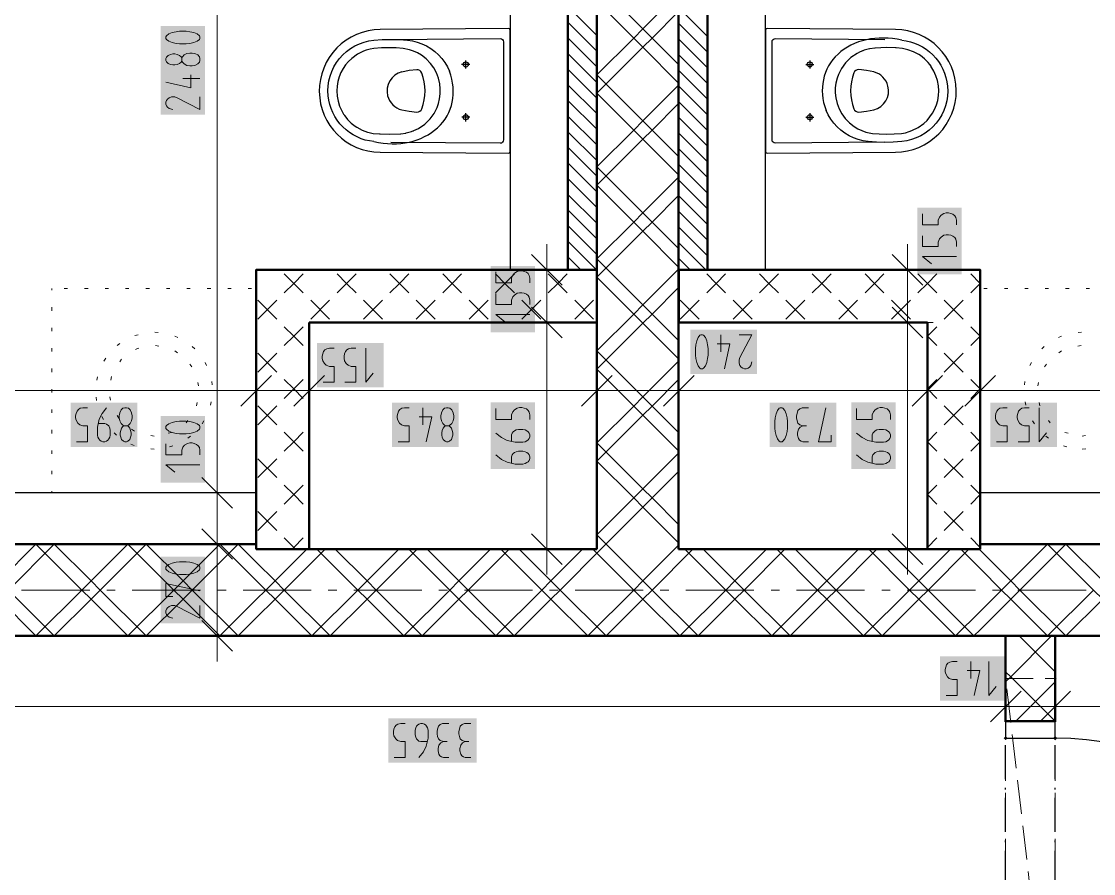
# Model space of a CAD drawing. Header units: millimetres. Extents: x 0 to 594, y 0 to 420.
# Drawn here: x 439.73 to 472, y 226.55 to 252.19 of the extents above; entities that cross this region are included whole.
import ezdxf

# ---------------------------------------------------------------- set-up
doc = ezdxf.new("R2010")
doc.units = ezdxf.units.MM
doc.header["$LTSCALE"] = 8
for name, color, linetype in [('PDF_Dvere', 7, 'Continuous'), ('PDF_Instalacni prizdivka do 1m', 7, 'Continuous'), ('PDF_Koty delkove', 7, 'Continuous'), ('PDF_Osy hlavni', 7, 'Continuous'), ('PDF_Preklady', 7, 'Continuous'), ('PDF_Pricky CP', 7, 'Continuous'), ('PDF_Pricky sadrokarton', 7, 'Continuous'), ('PDF_Pricky zdene', 7, 'Continuous'), ('PDF_Sanita', 7, 'Continuous'), ('PDF_Steny akusticke', 7, 'Continuous')]:
    doc.layers.add(name, color=color, linetype=linetype)

msp = doc.modelspace()

# ---------------------------------------------------------------- linework, layer by layer
at = {"layer": 'PDF_Dvere', "lineweight": 25}
msp.add_lwpolyline([(469.351, 231.137), (469.351, 230.625), (470.838, 230.625), (470.838, 231.137)], close=True, dxfattribs=at)
for points in [[(469.351, 229.392), (469.351, 230.417)], [(470.838, 229.392), (470.838, 230.417)], [(469.351, 229.085), (469.351, 229.136)], [(470.838, 229.085), (470.838, 229.136)], [(469.351, 227.804), (469.351, 228.829)], [(470.838, 227.804), (470.838, 228.829)], [(469.351, 227.496), (469.351, 227.547)], [(470.838, 227.496), (470.838, 227.547)], [(469.351, 226.215), (469.351, 227.24)], [(470.838, 226.215), (470.838, 227.24)]]:
    msp.add_lwpolyline(points, dxfattribs=at)
msp.add_lwpolyline([(470.838, 221.4), (480.062, 221.4, 0.414213), (470.838, 230.625)], format="xyb", dxfattribs=at)
at = {"layer": 'PDF_Dvere', "lineweight": 25, "transparency": 33554559}
for points in [[(469.351, 230.561), (469.287, 230.625), (469.415, 230.625), (469.351, 230.689)], [(470.838, 230.561), (470.773, 230.625), (470.902, 230.625), (470.838, 230.689)]]:
    msp.add_solid(points, dxfattribs=at)
at = {"layer": 'PDF_Instalacni prizdivka do 1m', "lineweight": 25}
for points in [[(456.179, 244.719), (456.179, 263.424), (454.437, 263.424), (454.437, 244.719)], [(460.383, 263.424), (460.383, 244.719), (462.125, 244.719), (462.125, 263.424)], [(437.628, 236.467), (446.801, 236.467), (446.801, 238.005), (437.628, 238.005)], [(468.583, 236.467), (477.807, 236.467), (477.807, 238.005), (468.583, 238.005)]]:
    msp.add_lwpolyline(points, close=True, dxfattribs=at)
at = {"layer": 'PDF_Koty delkove', "lineweight": 18}
for points in [[(445.619, 233.7), (445.619, 236.467), (445.619, 238.005), (445.619, 241.982), (445.619, 263.425), (445.619, 270.599), (445.619, 272.086), (445.619, 320.055)], [(444.56, 250.989), (444.542, 250.962), (444.491, 250.921), (444.423, 250.893), (444.355, 250.879), (444.286, 250.879), (444.218, 250.893), (444.15, 250.921), (444.098, 250.976), (444.082, 251.017), (444.082, 251.071), (444.098, 251.112)], [(444.098, 251.112), (444.15, 251.167), (444.218, 251.194), (444.286, 251.208), (444.355, 251.208), (444.423, 251.194), (444.491, 251.167), (444.542, 251.126), (444.56, 251.099)], [(444.833, 250.578), (444.833, 250.194), (444.082, 250.36)], [(445.107, 250.469), (444.594, 250.469)], [(445.107, 249.921), (445.107, 249.537), (444.423, 249.894), (444.355, 249.921), (444.252, 249.921), (444.184, 249.894), (444.133, 249.853), (444.098, 249.812), (444.082, 249.757), (444.082, 249.703), (444.098, 249.648), (444.133, 249.606), (444.184, 249.565), (444.286, 249.537)], [(466.844, 246.399), (466.844, 246.07), (467.322, 246.07), (467.322, 246.208), (467.357, 246.303), (467.408, 246.358), (467.493, 246.412), (467.561, 246.426), (467.63, 246.426), (467.698, 246.412), (467.766, 246.385), (467.817, 246.344), (467.852, 246.29), (467.869, 246.208), (467.869, 246.07)], [(466.844, 245.742), (466.844, 245.413), (467.322, 245.413), (467.322, 245.551), (467.357, 245.646), (467.408, 245.701), (467.493, 245.755), (467.561, 245.769), (467.63, 245.769), (467.698, 245.755), (467.766, 245.728), (467.817, 245.687), (467.852, 245.633), (467.869, 245.551), (467.869, 245.413)], [(455.544, 244.719), (455.544, 245.487)], [(466.398, 244.719), (466.398, 245.487)], [(456.006, 244.257), (455.083, 245.18)], [(466.859, 244.257), (465.936, 245.18)], [(467.869, 245.112), (466.844, 245.112), (467.117, 244.893)], [(454.007, 244.655), (454.007, 244.326), (454.484, 244.326), (454.484, 244.463), (454.519, 244.559), (454.571, 244.614), (454.656, 244.668), (454.723, 244.682), (454.792, 244.682), (454.861, 244.668), (454.928, 244.641), (454.98, 244.6), (455.014, 244.545), (455.032, 244.463), (455.032, 244.326)], [(456.313, 244.719), (455.544, 244.719), (454.776, 244.719)], [(455.544, 243.13), (455.544, 244.719)], [(467.166, 244.719), (466.398, 244.719), (465.629, 244.719)], [(466.398, 239.722), (466.398, 243.13), (466.398, 244.719)], [(454.007, 243.998), (454.007, 243.669), (454.484, 243.669), (454.484, 243.806), (454.519, 243.901), (454.571, 243.957), (454.656, 244.011), (454.723, 244.025), (454.792, 244.025), (454.861, 244.011), (454.928, 243.984), (454.98, 243.943), (455.014, 243.888), (455.032, 243.806), (455.032, 243.669)], [(456.006, 242.669), (455.083, 243.591)], [(466.859, 242.669), (465.936, 243.591)], [(455.032, 243.368), (454.007, 243.368), (454.279, 243.149)], [(456.313, 243.13), (455.544, 243.13), (454.776, 243.13)], [(455.544, 236.313), (455.544, 243.13)], [(467.166, 243.13), (466.398, 243.13), (465.629, 243.13)], [(460.78, 242.764), (460.78, 242.251)], [(461.328, 242.764), (461.711, 242.764), (461.355, 242.08), (461.328, 242.012), (461.328, 241.909), (461.355, 241.841), (461.396, 241.79), (461.437, 241.755)], [(448.812, 241.333), (449.141, 241.333), (449.141, 241.81), (449.003, 241.81), (448.908, 241.845), (448.853, 241.896), (448.799, 241.982), (448.785, 242.049), (448.785, 242.118), (448.799, 242.187), (448.826, 242.254), (448.867, 242.305), (448.921, 242.34), (449.003, 242.358), (449.141, 242.358)], [(449.456, 242.187), (449.483, 242.254), (449.524, 242.305), (449.578, 242.34), (449.66, 242.358), (449.798, 242.358)], [(450.099, 242.358), (450.099, 241.333), (450.317, 241.605)], [(460.671, 242.49), (461.054, 242.49), (460.889, 241.739)], [(449.469, 241.333), (449.798, 241.333), (449.798, 241.81), (449.66, 241.81), (449.565, 241.845), (449.51, 241.896), (449.456, 241.982), (449.442, 242.049), (449.442, 242.118), (449.456, 242.187)], [(446.801, 241.848), (446.801, 241.08), (446.801, 240.311)], [(448.39, 241.848), (448.39, 241.08), (448.39, 240.311)], [(457.051, 241.848), (457.051, 241.08), (457.051, 240.311)], [(459.511, 241.848), (459.511, 241.08), (459.511, 240.311)], [(461.437, 241.755), (461.492, 241.739), (461.546, 241.739), (461.601, 241.755), (461.642, 241.79), (461.684, 241.841), (461.711, 241.943)], [(466.994, 241.848), (466.994, 241.08), (466.994, 240.311)], [(468.583, 241.848), (468.583, 241.08), (468.583, 240.311)], [(447.263, 241.541), (446.34, 240.618)], [(448.851, 241.541), (447.929, 240.618)], [(457.513, 241.541), (456.59, 240.618)], [(459.973, 241.541), (459.05, 240.618)], [(467.455, 241.541), (466.533, 240.618)], [(469.044, 241.541), (468.121, 240.618)], [(459.511, 241.08), (458.355, 241.08), (457.051, 241.08), (450.555, 241.08), (448.39, 241.08), (446.801, 241.08), (437.628, 241.08)], [(478.986, 241.08), (477.807, 241.08), (475.526, 241.08), (472.864, 241.08), (468.583, 241.08), (467.512, 241.08), (466.994, 241.08), (459.511, 241.08)], [(441.393, 239.542), (441.721, 239.542), (441.721, 240.02), (441.584, 240.02), (441.489, 240.055), (441.434, 240.106), (441.38, 240.191), (441.366, 240.259), (441.366, 240.327), (441.38, 240.396), (441.407, 240.464), (441.448, 240.515), (441.502, 240.55), (441.584, 240.567), (441.721, 240.567)], [(442.296, 240.567), (442.159, 240.396), (442.077, 240.225), (442.023, 239.986), (442.023, 239.746), (442.037, 239.679), (442.064, 239.627), (442.091, 239.593), (442.132, 239.559), (442.187, 239.542), (442.241, 239.542), (442.296, 239.559), (442.337, 239.593), (442.364, 239.627), (442.392, 239.679), (442.406, 239.746), (442.406, 239.884), (442.392, 239.951), (442.364, 240.02), (442.296, 240.071), (442.241, 240.089), (442.05, 240.089)], [(451.07, 239.542), (451.399, 239.542), (451.399, 240.02), (451.261, 240.02), (451.166, 240.055), (451.111, 240.106), (451.057, 240.191), (451.043, 240.259), (451.043, 240.327), (451.057, 240.396), (451.084, 240.464), (451.125, 240.515), (451.179, 240.55), (451.261, 240.567), (451.399, 240.567)], [(451.809, 240.567), (451.809, 240.055)], [(452.357, 240.327), (452.357, 240.259), (452.371, 240.174), (452.411, 240.089), (452.466, 240.037), (452.493, 240.02), (452.603, 240.02), (452.63, 240.037), (452.686, 240.089), (452.727, 240.174), (452.741, 240.259), (452.741, 240.327), (452.727, 240.412), (452.686, 240.499), (452.63, 240.55), (452.575, 240.567), (452.521, 240.567), (452.466, 240.55)], [(452.466, 240.55), (452.411, 240.499), (452.371, 240.412), (452.357, 240.327)], [(454.007, 240.543), (454.007, 240.215), (454.484, 240.215), (454.484, 240.352), (454.519, 240.447), (454.571, 240.502), (454.656, 240.557), (454.723, 240.571), (454.792, 240.571), (454.861, 240.557), (454.928, 240.53), (454.98, 240.488), (455.014, 240.434), (455.032, 240.352), (455.032, 240.215)], [(463.416, 240.567), (463.225, 240.567), (463.157, 240.532), (463.102, 240.481), (463.075, 240.396), (463.061, 240.327), (463.061, 240.259), (463.075, 240.174), (463.102, 240.106), (463.157, 240.055), (463.252, 240.02)], [(464.101, 239.746), (464.101, 239.542), (463.718, 239.542), (463.936, 240.567)], [(464.86, 240.543), (464.86, 240.215), (465.338, 240.215), (465.338, 240.352), (465.373, 240.447), (465.424, 240.502), (465.509, 240.557), (465.577, 240.571), (465.645, 240.571), (465.714, 240.557), (465.782, 240.53), (465.833, 240.488), (465.868, 240.434), (465.885, 240.352), (465.885, 240.215)], [(469.071, 239.542), (469.399, 239.542), (469.399, 240.02), (469.262, 240.02), (469.167, 240.055), (469.112, 240.106), (469.057, 240.191), (469.044, 240.259), (469.044, 240.327), (469.057, 240.396), (469.085, 240.464), (469.126, 240.515), (469.18, 240.55), (469.262, 240.567), (469.399, 240.567)], [(469.728, 239.542), (470.056, 239.542), (470.056, 240.02), (469.919, 240.02), (469.824, 240.055), (469.769, 240.106), (469.715, 240.191), (469.701, 240.259), (469.701, 240.327), (469.715, 240.396), (469.742, 240.464), (469.783, 240.515), (469.837, 240.55), (469.919, 240.567), (470.056, 240.567)], [(470.358, 240.567), (470.358, 239.542), (470.576, 239.815)], [(444.696, 240.164), (444.491, 240.164), (444.389, 240.15), (444.269, 240.123), (444.167, 240.081), (444.098, 240.027), (444.082, 239.999), (444.082, 239.945), (444.098, 239.917), (444.167, 239.863), (444.269, 239.822), (444.389, 239.794), (444.491, 239.78), (444.696, 239.78), (444.798, 239.794), (444.918, 239.822), (445.021, 239.863), (445.089, 239.917), (445.107, 239.945), (445.107, 239.999), (445.089, 240.027), (445.021, 240.081)], [(445.021, 240.081), (444.918, 240.123), (444.798, 240.15), (444.696, 240.164)], [(451.7, 240.294), (452.083, 240.294), (451.918, 239.542)], [(442.803, 239.559), (442.748, 239.61), (442.721, 239.679), (442.707, 239.746), (442.707, 239.815), (442.721, 239.884), (442.748, 239.951), (442.789, 240.002), (442.816, 240.02)], [(442.926, 240.02), (442.953, 240.002), (442.994, 239.951), (443.021, 239.884), (443.035, 239.815), (443.035, 239.746), (443.021, 239.679), (442.994, 239.61), (442.939, 239.559), (442.898, 239.542), (442.844, 239.542), (442.803, 239.559)], [(452.603, 240.02), (452.63, 240.002), (452.672, 239.951), (452.699, 239.884), (452.713, 239.815), (452.713, 239.746), (452.699, 239.679), (452.672, 239.61), (452.617, 239.559), (452.575, 239.542), (452.521, 239.542), (452.48, 239.559), (452.425, 239.61), (452.398, 239.679), (452.384, 239.746), (452.384, 239.815), (452.398, 239.884), (452.425, 239.951), (452.466, 240.002), (452.493, 240.02)], [(454.894, 239.544), (454.826, 239.53), (454.587, 239.53), (454.348, 239.585), (454.177, 239.667), (454.007, 239.804)], [(454.484, 239.558), (454.484, 239.749), (454.502, 239.804), (454.536, 239.845), (454.571, 239.872), (454.621, 239.9), (454.689, 239.914), (454.826, 239.914), (454.894, 239.9), (454.946, 239.872), (454.98, 239.845), (455.014, 239.804), (455.032, 239.749), (455.032, 239.695), (455.014, 239.64), (454.98, 239.599), (454.946, 239.572), (454.894, 239.544)], [(463.252, 239.542), (463.197, 239.559), (463.143, 239.593), (463.115, 239.645), (463.088, 239.746), (463.088, 239.815), (463.115, 239.917), (463.17, 239.986), (463.252, 240.02), (463.361, 240.02)], [(465.748, 239.544), (465.679, 239.53), (465.44, 239.53), (465.201, 239.585), (465.03, 239.667), (464.86, 239.804)], [(465.338, 239.558), (465.338, 239.749), (465.355, 239.804), (465.389, 239.845), (465.424, 239.872), (465.474, 239.9), (465.543, 239.914), (465.679, 239.914), (465.748, 239.9), (465.799, 239.872), (465.833, 239.845), (465.868, 239.804), (465.885, 239.749), (465.885, 239.695), (465.868, 239.64), (465.833, 239.599), (465.799, 239.572), (465.748, 239.544)], [(466.398, 236.313), (466.398, 239.722)], [(444.082, 239.479), (444.082, 239.151), (444.56, 239.151), (444.56, 239.288), (444.594, 239.383), (444.646, 239.438), (444.731, 239.493), (444.798, 239.507), (444.867, 239.507), (444.936, 239.493), (445.003, 239.465), (445.055, 239.424), (445.089, 239.37), (445.107, 239.288), (445.107, 239.151)], [(463.416, 239.542), (463.252, 239.542)], [(454.484, 238.901), (454.484, 239.092), (454.502, 239.147), (454.536, 239.188), (454.571, 239.215), (454.621, 239.243), (454.689, 239.256), (454.826, 239.256), (454.894, 239.243), (454.946, 239.215), (454.98, 239.188), (455.014, 239.147), (455.032, 239.092), (455.032, 239.038), (455.014, 238.983), (454.98, 238.942), (454.946, 238.915), (454.894, 238.887), (454.826, 238.873), (454.587, 238.873), (454.348, 238.928), (454.177, 239.01), (454.007, 239.147)], [(465.338, 238.901), (465.338, 239.092), (465.355, 239.147), (465.389, 239.188), (465.424, 239.215), (465.474, 239.243), (465.543, 239.256), (465.679, 239.256), (465.748, 239.243), (465.799, 239.215), (465.833, 239.188), (465.868, 239.147), (465.885, 239.092), (465.885, 239.038), (465.868, 238.983), (465.833, 238.942), (465.799, 238.915), (465.748, 238.887), (465.679, 238.873), (465.44, 238.873), (465.201, 238.928), (465.03, 239.01), (464.86, 239.147)], [(445.107, 238.85), (444.082, 238.85), (444.355, 238.631)], [(446.081, 237.543), (445.158, 238.466)], [(446.388, 238.005), (445.619, 238.005), (444.851, 238.005)], [(446.081, 236.006), (445.158, 236.928)], [(456.006, 235.852), (455.083, 236.775)], [(466.859, 235.852), (465.936, 236.775)], [(446.388, 236.467), (445.619, 236.467), (444.851, 236.467)], [(456.313, 236.313), (455.544, 236.313), (454.776, 236.313)], [(455.544, 236.313), (455.544, 235.545)], [(467.166, 236.313), (466.398, 236.313), (465.629, 236.313)], [(466.398, 236.313), (466.398, 235.545)], [(444.696, 235.932), (444.491, 235.932), (444.389, 235.918), (444.269, 235.891), (444.167, 235.85), (444.098, 235.796), (444.082, 235.768), (444.082, 235.714), (444.098, 235.686), (444.167, 235.632), (444.269, 235.591), (444.389, 235.563), (444.491, 235.549), (444.696, 235.549), (444.798, 235.563), (444.918, 235.591), (445.021, 235.632), (445.089, 235.686), (445.107, 235.714), (445.107, 235.768), (445.089, 235.796), (445.021, 235.85), (444.918, 235.891), (444.798, 235.918), (444.696, 235.932)], [(444.286, 234.892), (444.082, 234.892), (444.082, 235.275), (445.107, 235.057)], [(445.107, 234.618), (445.107, 234.235), (444.423, 234.591), (444.355, 234.618), (444.252, 234.618), (444.184, 234.591), (444.133, 234.55), (444.098, 234.509), (444.082, 234.454), (444.082, 234.4), (444.098, 234.345), (444.133, 234.304), (444.184, 234.263), (444.286, 234.235)], [(446.081, 233.239), (445.158, 234.161)], [(446.388, 233.7), (445.619, 233.7), (444.851, 233.7)], [(445.619, 233.7), (445.619, 232.931)], [(467.559, 231.908), (467.887, 231.908), (467.887, 232.386), (467.75, 232.386), (467.655, 232.421), (467.6, 232.472), (467.546, 232.557), (467.532, 232.625), (467.532, 232.693), (467.546, 232.762), (467.573, 232.83), (467.614, 232.881), (467.668, 232.916), (467.75, 232.933), (467.887, 232.933)], [(468.298, 232.933), (468.298, 232.421)], [(468.846, 232.933), (468.846, 231.908), (469.064, 232.181)], [(468.189, 232.659), (468.572, 232.659), (468.407, 231.908)], [(469.351, 232.35), (469.351, 231.581), (469.351, 230.813)], [(470.838, 232.35), (470.838, 231.581), (470.838, 230.813)], [(469.813, 232.043), (468.89, 231.12)], [(471.299, 232.043), (470.376, 231.12)], [(544.944, 231.581), (527.533, 231.581), (514.611, 231.581), (510.402, 231.581), (501.792, 231.581), (487.237, 231.581), (481.087, 231.581), (476.182, 231.581), (471.637, 231.581), (470.838, 231.581), (469.351, 231.581), (434.86, 231.581), (428.813, 231.581), (416.513, 231.581), (405.084, 231.581)], [(450.928, 230.829), (450.942, 230.898), (450.969, 230.965), (451.01, 231.017), (451.065, 231.051), (451.147, 231.069), (451.284, 231.069)], [(451.941, 230.522), (451.75, 230.522), (451.695, 230.539), (451.654, 230.573), (451.626, 230.608), (451.599, 230.658), (451.585, 230.727), (451.585, 230.863), (451.599, 230.932), (451.626, 230.983), (451.654, 231.017), (451.695, 231.051), (451.75, 231.069), (451.804, 231.069), (451.859, 231.051), (451.9, 231.017), (451.927, 230.983), (451.955, 230.932), (451.969, 230.863), (451.969, 230.624), (451.914, 230.385), (451.832, 230.214), (451.695, 230.044)], [(452.598, 231.069), (452.407, 231.069), (452.339, 231.034), (452.283, 230.983), (452.256, 230.898), (452.242, 230.829), (452.242, 230.76), (452.256, 230.675), (452.283, 230.608), (452.339, 230.556), (452.434, 230.522)], [(453.255, 231.069), (453.064, 231.069), (452.996, 231.034), (452.941, 230.983), (452.913, 230.898), (452.899, 230.829), (452.899, 230.76), (452.913, 230.675), (452.941, 230.608), (452.996, 230.556), (453.091, 230.522)], [(450.955, 230.044), (451.284, 230.044), (451.284, 230.522), (451.147, 230.522), (451.052, 230.556), (450.996, 230.608), (450.942, 230.693), (450.928, 230.76), (450.928, 230.829)], [(452.598, 230.044), (452.434, 230.044), (452.379, 230.06), (452.325, 230.095), (452.297, 230.146), (452.27, 230.248), (452.27, 230.317), (452.297, 230.419), (452.352, 230.488), (452.434, 230.522), (452.543, 230.522)], [(453.255, 230.044), (453.091, 230.044), (453.036, 230.06), (452.982, 230.095), (452.954, 230.146), (452.927, 230.248), (452.927, 230.317), (452.954, 230.419), (453.009, 230.488), (453.091, 230.522), (453.2, 230.522)]]:
    msp.add_lwpolyline(points, dxfattribs=at)
for points in [[(444.696, 251.892), (444.491, 251.892), (444.389, 251.878), (444.269, 251.851), (444.167, 251.81), (444.098, 251.756), (444.082, 251.728), (444.082, 251.674), (444.098, 251.646), (444.167, 251.592), (444.269, 251.55), (444.389, 251.523), (444.491, 251.509), (444.696, 251.509), (444.798, 251.523), (444.918, 251.55), (445.021, 251.592), (445.089, 251.646), (445.107, 251.674), (445.107, 251.728), (445.089, 251.756), (445.021, 251.81), (444.918, 251.851), (444.798, 251.878)], [(444.867, 251.235), (444.798, 251.235), (444.713, 251.221), (444.628, 251.181), (444.577, 251.126), (444.56, 251.099), (444.56, 250.989), (444.577, 250.962), (444.628, 250.907), (444.713, 250.866), (444.798, 250.852), (444.867, 250.852), (444.952, 250.866), (445.038, 250.907), (445.089, 250.962), (445.107, 251.017), (445.107, 251.071), (445.089, 251.126), (445.038, 251.181), (444.952, 251.221)], [(460.014, 242.353), (460.014, 242.148), (460.028, 242.046), (460.055, 241.927), (460.096, 241.824), (460.15, 241.755), (460.178, 241.739), (460.232, 241.739), (460.26, 241.755), (460.314, 241.824), (460.355, 241.927), (460.383, 242.046), (460.397, 242.148), (460.397, 242.353), (460.383, 242.455), (460.355, 242.575), (460.314, 242.678), (460.26, 242.747), (460.232, 242.764), (460.178, 242.764), (460.15, 242.747), (460.096, 242.678), (460.055, 242.575), (460.028, 242.455)], [(442.68, 240.327), (442.68, 240.259), (442.694, 240.174), (442.734, 240.089), (442.789, 240.037), (442.816, 240.02), (442.926, 240.02), (442.953, 240.037), (443.008, 240.089), (443.049, 240.174), (443.063, 240.259), (443.063, 240.327), (443.049, 240.412), (443.008, 240.499), (442.953, 240.55), (442.898, 240.567), (442.844, 240.567), (442.789, 240.55), (442.734, 240.499), (442.694, 240.412)], [(462.404, 240.156), (462.404, 239.951), (462.418, 239.85), (462.445, 239.73), (462.486, 239.627), (462.54, 239.559), (462.568, 239.542), (462.622, 239.542), (462.65, 239.559), (462.704, 239.627), (462.745, 239.73), (462.773, 239.85), (462.787, 239.951), (462.787, 240.156), (462.773, 240.259), (462.745, 240.379), (462.704, 240.481), (462.65, 240.55), (462.622, 240.567), (462.568, 240.567), (462.54, 240.55), (462.486, 240.481), (462.445, 240.379), (462.418, 240.259)]]:
    msp.add_lwpolyline(points, close=True, dxfattribs=at)
at = {"layer": 'PDF_Koty delkove', "color": 7, "lineweight": 18, "true_color": 0xffffff, "transparency": 33554559}
for points in [[(445.261, 249.384), (445.261, 252.046), (443.928, 249.384), (443.928, 252.046)], [(468.023, 244.575), (468.023, 246.58), (466.691, 244.575), (466.691, 246.58)], [(455.186, 242.83), (455.186, 244.835), (453.853, 242.83), (453.853, 244.835)], [(461.865, 242.918), (459.86, 242.918), (461.865, 241.585), (459.86, 241.585)], [(450.636, 242.511), (448.631, 242.511), (450.636, 241.179), (448.631, 241.179)], [(443.217, 240.721), (441.212, 240.721), (443.217, 239.388), (441.212, 239.388)], [(452.894, 240.721), (450.889, 240.721), (452.894, 239.388), (450.889, 239.388)], [(455.186, 238.719), (455.186, 240.724), (453.853, 238.719), (453.853, 240.724)], [(464.255, 240.721), (462.25, 240.721), (464.255, 239.388), (462.25, 239.388)], [(466.039, 238.719), (466.039, 240.724), (464.706, 238.719), (464.706, 240.724)], [(470.895, 240.721), (468.89, 240.721), (470.895, 239.388), (468.89, 239.388)], [(445.261, 238.312), (445.261, 240.317), (443.928, 238.312), (443.928, 240.317)], [(445.261, 234.081), (445.261, 236.086), (443.928, 234.081), (443.928, 236.086)], [(469.383, 233.087), (467.378, 233.087), (469.383, 231.754), (467.378, 231.754)], [(453.437, 231.223), (450.775, 231.223), (453.437, 229.89), (450.775, 229.89)]]:
    msp.add_solid(points, dxfattribs=at)
at = {"layer": 'PDF_Osy hlavni', "lineweight": 18}
for points in [[(441.79, 235.083), (439.74, 235.083)], [(442.559, 235.083), (442.302, 235.083)], [(445.121, 235.083), (443.071, 235.083)], [(445.89, 235.083), (445.634, 235.083)], [(448.452, 235.083), (446.402, 235.083)], [(449.221, 235.083), (448.965, 235.083)], [(451.784, 235.083), (449.734, 235.083)], [(452.552, 235.083), (452.296, 235.083)], [(455.115, 235.083), (453.065, 235.083)], [(455.884, 235.083), (455.627, 235.083)], [(458.446, 235.083), (456.396, 235.083)], [(459.215, 235.083), (458.959, 235.083)], [(461.777, 235.083), (459.727, 235.083)], [(462.546, 235.083), (462.29, 235.083)], [(465.108, 235.083), (463.059, 235.083)], [(465.877, 235.083), (465.621, 235.083)], [(468.44, 235.083), (466.39, 235.083)], [(469.208, 235.083), (468.952, 235.083)], [(471.771, 235.083), (469.721, 235.083)]]:
    msp.add_lwpolyline(points, dxfattribs=at)
at = {"layer": 'PDF_Preklady', "lineweight": 18}
for points in [[(470.182, 232.418), (469.351, 232.418)], [(469.351, 232.109), (469.351, 232.418)], [(470.838, 232.418), (470.541, 232.418)], [(470.838, 232.109), (470.838, 232.418)], [(469.505, 231.095), (469.387, 232.113)], [(469.351, 231.137), (469.351, 231.75)], [(470.838, 231.137), (470.838, 231.75)], [(469.351, 230.725), (469.351, 231.137)], [(470.838, 230.725), (470.838, 231.137)], [(469.664, 229.72), (469.546, 230.739)], [(469.351, 229.341), (469.351, 230.366)], [(470.838, 229.341), (470.838, 230.366)], [(469.824, 228.346), (469.706, 229.364)], [(469.351, 227.957), (469.351, 228.982)], [(470.838, 227.957), (470.838, 228.982)], [(469.983, 226.971), (469.865, 227.989)], [(469.351, 226.574), (469.351, 227.599)], [(470.838, 226.574), (470.838, 227.599)], [(470.143, 225.597), (470.024, 226.615)]]:
    msp.add_lwpolyline(points, dxfattribs=at)
at = {"layer": 'PDF_Preklady', "lineweight": 18, "transparency": 33554559}
for points in [[(469.397, 232.418), (469.351, 232.372), (469.351, 232.465), (469.305, 232.418)], [(469.351, 232.372), (469.305, 232.418), (469.397, 232.418), (469.351, 232.465)], [(469.357, 232.373), (469.305, 232.413), (469.397, 232.424), (469.346, 232.464)], [(470.838, 232.372), (470.791, 232.418), (470.884, 232.418), (470.838, 232.465)], [(470.884, 232.418), (470.838, 232.372), (470.838, 232.465), (470.791, 232.418)], [(469.351, 231.091), (469.305, 231.137), (469.397, 231.137), (469.351, 231.183)], [(469.351, 231.091), (469.305, 231.137), (469.397, 231.137), (469.351, 231.183)], [(470.838, 231.091), (470.791, 231.137), (470.884, 231.137), (470.838, 231.183)], [(470.838, 231.091), (470.791, 231.137), (470.884, 231.137), (470.838, 231.183)]]:
    msp.add_solid(points, dxfattribs=at)
at = {"layer": 'PDF_Pricky CP', "lineweight": 50}
for points in [[(448.39, 243.13), (457.051, 243.13), (457.051, 244.719), (448.39, 244.719), (446.801, 244.719), (446.801, 236.467), (446.801, 236.313), (448.39, 236.313), (448.39, 243.13)], [(466.994, 244.719), (459.512, 244.719), (459.512, 243.13), (466.994, 243.13), (466.994, 236.313), (468.583, 236.313), (468.583, 236.467), (468.583, 244.719), (466.994, 244.719)]]:
    msp.add_lwpolyline(points, dxfattribs=at)
at = {"layer": 'PDF_Pricky CP', "lineweight": 9}
for points in [[(448.213, 244.024), (447.929, 244.308), (447.645, 244.593)], [(447.645, 244.024), (447.929, 244.308), (448.213, 244.593)], [(449.802, 244.024), (449.518, 244.308), (449.233, 244.593)], [(449.233, 244.024), (449.518, 244.308), (449.802, 244.593)], [(451.391, 244.024), (451.106, 244.308), (450.822, 244.593)], [(450.822, 244.024), (451.106, 244.308), (451.391, 244.593)], [(452.98, 244.024), (452.695, 244.308), (452.411, 244.593)], [(452.411, 244.024), (452.695, 244.308), (452.98, 244.593)], [(454.568, 244.024), (454.284, 244.308), (454, 244.593)], [(454, 244.024), (454.284, 244.308), (454.568, 244.593)], [(456.157, 244.024), (455.873, 244.308), (455.588, 244.593)], [(455.588, 244.024), (455.873, 244.308), (456.157, 244.593)], [(460.923, 244.024), (460.639, 244.308), (460.354, 244.593)], [(460.354, 244.024), (460.639, 244.308), (460.923, 244.593)], [(462.512, 244.024), (462.228, 244.308), (461.943, 244.593)], [(461.943, 244.024), (462.228, 244.308), (462.512, 244.593)], [(464.101, 244.024), (463.816, 244.308), (463.532, 244.593)], [(463.532, 244.024), (463.816, 244.308), (464.101, 244.593)], [(465.689, 244.024), (465.405, 244.308), (465.121, 244.593)], [(465.121, 244.024), (465.405, 244.308), (465.689, 244.593)], [(466.994, 244.308), (466.709, 244.593)], [(466.994, 244.308), (466.994, 244.308), (467.278, 244.593)], [(468.583, 244.308), (468.298, 244.593)], [(466.994, 244.308), (466.709, 244.024)], [(467.278, 244.024), (466.994, 244.308), (466.994, 244.308)], [(468.583, 244.308), (468.298, 244.024)], [(447.419, 243.23), (446.85, 243.798)], [(447.419, 243.798), (446.85, 243.23)], [(449.008, 243.23), (448.439, 243.798)], [(449.008, 243.798), (448.439, 243.23)], [(450.596, 243.23), (450.028, 243.798)], [(450.596, 243.798), (450.028, 243.23)], [(452.185, 243.23), (451.616, 243.798)], [(452.185, 243.798), (451.616, 243.23)], [(453.774, 243.23), (453.205, 243.798)], [(453.774, 243.798), (453.205, 243.23)], [(455.363, 243.23), (454.794, 243.798)], [(455.363, 243.798), (454.794, 243.23)], [(456.951, 243.23), (456.383, 243.798)], [(456.951, 243.798), (456.383, 243.23)], [(460.129, 243.23), (459.56, 243.798)], [(460.129, 243.798), (459.56, 243.23)], [(461.718, 243.23), (461.149, 243.798)], [(461.718, 243.798), (461.149, 243.23)], [(463.306, 243.23), (462.738, 243.798)], [(463.306, 243.798), (462.738, 243.23)], [(464.895, 243.23), (464.326, 243.798)], [(464.895, 243.798), (464.326, 243.23)], [(466.484, 243.23), (465.915, 243.798)], [(466.484, 243.798), (465.915, 243.23)], [(468.073, 243.23), (467.504, 243.798)], [(468.073, 243.798), (467.504, 243.23)], [(448.213, 242.435), (447.929, 242.72), (447.645, 243.004)], [(447.645, 242.435), (447.929, 242.72), (448.213, 243.004)], [(467.278, 242.435), (466.994, 242.72), (466.994, 242.72), (466.994, 242.72), (467.278, 243.004)], [(468.298, 242.435), (468.583, 242.72), (468.298, 243.004)], [(447.419, 241.641), (446.85, 242.21)], [(447.419, 242.21), (446.85, 241.641)], [(468.073, 241.641), (467.504, 242.21)], [(468.073, 242.21), (467.504, 241.641)], [(448.213, 240.847), (447.929, 241.131), (447.645, 241.415)], [(447.645, 240.847), (447.929, 241.131), (448.213, 241.415)], [(466.994, 241.131), (466.994, 241.131), (467.278, 241.415)], [(468.583, 241.131), (468.298, 241.415)], [(467.278, 240.847), (466.994, 241.131), (466.994, 241.131)], [(468.583, 241.131), (468.298, 240.847)], [(447.419, 240.052), (446.85, 240.621)], [(447.419, 240.621), (446.85, 240.052)], [(468.073, 240.052), (467.504, 240.621)], [(468.073, 240.621), (467.504, 240.052)], [(448.213, 239.258), (447.929, 239.542), (447.645, 239.827)], [(447.645, 239.258), (447.929, 239.542), (448.213, 239.827)], [(467.278, 239.258), (466.994, 239.542), (466.994, 239.542), (466.994, 239.542), (467.278, 239.827)], [(468.298, 239.258), (468.583, 239.542), (468.298, 239.827)], [(447.419, 238.463), (446.85, 239.032)], [(447.419, 239.032), (446.85, 238.463)], [(468.073, 238.463), (467.504, 239.032)], [(468.073, 239.032), (467.504, 238.463)], [(448.213, 237.669), (447.929, 237.953), (447.645, 238.238)], [(447.645, 237.669), (447.929, 237.953), (448.213, 238.238)], [(466.994, 237.953), (466.994, 237.953), (467.278, 238.238)], [(468.583, 237.953), (468.298, 238.238)], [(467.278, 237.669), (466.994, 237.953), (466.994, 237.953)], [(468.583, 237.953), (468.298, 237.669)], [(447.419, 236.875), (446.85, 237.443)], [(447.419, 237.443), (446.85, 236.875)], [(468.073, 236.875), (467.504, 237.443)], [(468.073, 237.443), (467.504, 236.875)], [(447.98, 236.313), (447.929, 236.365), (447.645, 236.649)], [(447.878, 236.313), (447.929, 236.365), (448.213, 236.649)], [(466.994, 236.365), (466.994, 236.365), (467.278, 236.649)], [(468.583, 236.365), (468.298, 236.649)], [(467.045, 236.313), (466.994, 236.365), (466.994, 236.365)], [(468.583, 236.365), (468.531, 236.313)]]:
    msp.add_lwpolyline(points, dxfattribs=at)
at = {"layer": 'PDF_Pricky sadrokarton', "lineweight": 50}
for points in [[(457.051, 244.719), (457.051, 270.599), (456.179, 270.599), (456.179, 263.424), (456.179, 244.719)], [(459.511, 270.599), (459.511, 244.719), (460.383, 244.719), (460.383, 263.424), (460.383, 270.599)]]:
    msp.add_lwpolyline(points, close=True, dxfattribs=at)
at = {"layer": 'PDF_Pricky sadrokarton', "lineweight": 9}
for points in [[(457.051, 251.768), (456.179, 252.64)], [(460.383, 251.734), (459.511, 252.605)], [(457.051, 251.297), (456.179, 252.169)], [(460.383, 251.263), (459.511, 252.134)], [(457.051, 250.826), (456.179, 251.698)], [(460.383, 250.792), (459.511, 251.663)], [(457.051, 250.355), (456.179, 251.226)], [(460.383, 250.321), (459.511, 251.192)], [(457.051, 249.884), (456.179, 250.755)], [(460.383, 249.85), (459.511, 250.721)], [(457.051, 249.413), (456.179, 250.284)], [(460.383, 249.379), (459.511, 250.25)], [(457.051, 248.942), (456.179, 249.813)], [(460.383, 248.908), (459.511, 249.779)], [(457.051, 248.471), (456.179, 249.342)], [(460.383, 248.436), (459.511, 249.308)], [(457.051, 248), (456.179, 248.871)], [(460.383, 247.965), (459.511, 248.837)], [(457.051, 247.529), (456.179, 248.4)], [(460.383, 247.494), (459.511, 248.366)], [(457.051, 247.057), (456.179, 247.929)], [(460.383, 247.023), (459.511, 247.894)], [(457.051, 246.586), (456.179, 247.458)], [(457.051, 247.529), (457.051, 247.529)], [(460.383, 247.494), (460.383, 247.494)], [(460.383, 246.552), (459.511, 247.423)], [(457.051, 246.115), (456.179, 246.986)], [(460.383, 246.081), (459.511, 246.952)], [(457.051, 245.644), (456.179, 246.515)], [(460.383, 245.61), (459.511, 246.481)], [(457.051, 245.173), (456.179, 246.044)], [(460.383, 245.139), (459.511, 246.01)], [(457.034, 244.719), (456.179, 245.573)], [(460.332, 244.719), (459.511, 245.539)], [(456.563, 244.719), (456.179, 245.102)], [(459.861, 244.719), (459.511, 245.068)]]:
    msp.add_lwpolyline(points, dxfattribs=at)
at = {"layer": 'PDF_Pricky zdene', "lineweight": 9}
for points in [[(470.735, 233.7), (469.505, 232.47), (469.351, 232.316)], [(470.838, 232.624), (469.761, 233.7)], [(470.838, 231.137), (469.505, 232.47), (469.351, 232.624)], [(470.838, 232.316), (469.659, 231.137)], [(469.351, 231.137), (469.351, 231.137)]]:
    msp.add_lwpolyline(points, dxfattribs=at)
at = {"layer": 'PDF_Pricky zdene', "lineweight": 50}
for points in [[(470.838, 231.137), (470.838, 232.418), (470.838, 233.7), (469.351, 233.7), (469.351, 232.418), (469.351, 231.137)], [(470.838, 231.137), (469.351, 231.137)]]:
    msp.add_lwpolyline(points, dxfattribs=at)
at = {"layer": 'PDF_Sanita', "lineweight": 25}
for points in [[(450.528, 248.252), (454.387, 248.221), (454.387, 248.221), (454.423, 248.236), (454.438, 248.273), (454.436, 251.927), (454.436, 251.927), (454.42, 251.963), (454.384, 251.978), (450.525, 251.942), (450.344, 251.931), (450.165, 251.903), (449.991, 251.858), (449.821, 251.795), (449.658, 251.716), (449.504, 251.622), (449.359, 251.512), (449.226, 251.389), (449.105, 251.253), (448.999, 251.107), (448.907, 250.95), (448.831, 250.786), (448.772, 250.616), (448.73, 250.44), (448.705, 250.261), (448.698, 250.079, 0.40911)], [(466.037, 251.943), (462.178, 251.978), (462.178, 251.978), (462.141, 251.963), (462.126, 251.927), (462.125, 248.273), (462.125, 248.272), (462.14, 248.236), (462.177, 248.221), (466.035, 248.254), (466.216, 248.264), (466.395, 248.292), (466.57, 248.337), (466.739, 248.399), (466.902, 248.478), (467.057, 248.572), (467.202, 248.682), (467.335, 248.805), (467.456, 248.94), (467.563, 249.087), (467.655, 249.243), (467.731, 249.407), (467.79, 249.577), (467.832, 249.753), (467.857, 249.932), (467.864, 250.114, 0.409121)]]:
    msp.add_lwpolyline(points, format="xyb", close=True, dxfattribs=at)
for points in [[(450.339, 248.573), (450.209, 248.591), (450.081, 248.62), (449.955, 248.66), (449.834, 248.711), (449.717, 248.773), (449.606, 248.844), (449.501, 248.924), (449.404, 249.013), (449.315, 249.111), (449.234, 249.215), (449.163, 249.326), (449.101, 249.443), (449.05, 249.564), (449.01, 249.69), (448.98, 249.818), (448.962, 249.949), (448.955, 250.099), (448.962, 250.249), (448.984, 250.398), (449.021, 250.543), (449.072, 250.684), (449.136, 250.82), (449.214, 250.949), (449.304, 251.07), (449.405, 251.181), (449.517, 251.282), (449.637, 251.372), (449.766, 251.449), (449.902, 251.512), (450.043, 251.563), (450.189, 251.599), (450.336, 251.62), (450.59, 251.639), (450.843, 251.645), (451.096, 251.639), (451.351, 251.621), (451.498, 251.6), (451.644, 251.564), (451.785, 251.514), (451.921, 251.45), (452.05, 251.373), (452.171, 251.284), (452.282, 251.183), (452.384, 251.072), (452.474, 250.951), (452.552, 250.822), (452.616, 250.687)], [(450.843, 251.645), (454.138, 251.676), (454.177, 251.669), (454.21, 251.647), (454.233, 251.614), (454.241, 251.574), (454.241, 251.574), (454.243, 248.626), (454.243, 248.625), (454.235, 248.586), (454.213, 248.552), (454.179, 248.53), (454.14, 248.523), (450.846, 248.549)], [(465.718, 248.551), (462.423, 248.523), (462.384, 248.531), (462.35, 248.552), (462.328, 248.586), (462.32, 248.625), (462.32, 248.626), (462.321, 251.574), (462.321, 251.574), (462.329, 251.614), (462.352, 251.647), (462.385, 251.669), (462.424, 251.676), (465.719, 251.646)], [(451.868, 249.098), (452.032, 249.259), (452.15, 249.422), (452.242, 249.601), (452.283, 249.716), (452.319, 249.862), (452.338, 250.011), (452.339, 250.161), (452.323, 250.31), (452.284, 250.477), (452.222, 250.637), (452.14, 250.788), (452.039, 250.926), (451.912, 251.058), (451.768, 251.17), (451.768, 251.17), (451.654, 251.238), (451.534, 251.294), (451.416, 251.335), (451.221, 251.377), (451.013, 251.393), (451.013, 251.393), (450.782, 251.398), (450.569, 251.393), (450.34, 251.376), (450.224, 251.355), (450.11, 251.323), (450.11, 251.322), (450.029, 251.293), (450.029, 251.293), (449.843, 251.199), (449.674, 251.076), (449.577, 250.983), (449.49, 250.88), (449.414, 250.769), (449.35, 250.651), (449.296, 250.518), (449.257, 250.38), (449.233, 250.239), (449.225, 250.096), (449.234, 249.941), (449.262, 249.788), (449.309, 249.639), (449.372, 249.498), (449.372, 249.498), (449.429, 249.4), (449.451, 249.368), (449.459, 249.356)], [(466.225, 251.622), (466.355, 251.604), (466.483, 251.574), (466.609, 251.534), (466.73, 251.483), (466.847, 251.422), (466.958, 251.35), (467.063, 251.27), (467.16, 251.18), (467.249, 251.083), (467.33, 250.978), (467.401, 250.867), (467.462, 250.75), (467.513, 250.629), (467.553, 250.504), (467.583, 250.375), (467.601, 250.244), (467.608, 250.094), (467.6, 249.944), (467.578, 249.796), (467.541, 249.65), (467.49, 249.509), (467.426, 249.373), (467.348, 249.245), (467.258, 249.124), (467.156, 249.013), (467.045, 248.912), (466.924, 248.822), (466.795, 248.746), (466.659, 248.682), (466.518, 248.632), (466.372, 248.596), (466.225, 248.574), (465.97, 248.556), (465.717, 248.55), (465.464, 248.556), (465.21, 248.575), (465.063, 248.596), (464.917, 248.632), (464.776, 248.683), (464.64, 248.746), (464.512, 248.823), (464.391, 248.913), (464.279, 249.014), (464.178, 249.125), (464.088, 249.246), (464.01, 249.375), (463.946, 249.511)], [(467.105, 250.838), (467.067, 250.89), (467.014, 250.953), (466.905, 251.062), (466.784, 251.158), (466.734, 251.191), (466.578, 251.275), (466.412, 251.337), (466.406, 251.338), (466.244, 251.373), (466.055, 251.392), (466.055, 251.392), (466.035, 251.393), (465.768, 251.399), (465.425, 251.387), (465.414, 251.386), (465.262, 251.365), (465.249, 251.363), (465.096, 251.321), (464.95, 251.26), (464.885, 251.227), (464.695, 251.098)], [(453.104, 250.77), (453.104, 251.016)], [(463.458, 251.017), (463.458, 250.771)], [(464.695, 251.098), (464.531, 250.938), (464.413, 250.775), (464.321, 250.596), (464.28, 250.48), (464.244, 250.335), (464.225, 250.186), (464.223, 250.036), (464.239, 249.887), (464.278, 249.72), (464.34, 249.56), (464.421, 249.409), (464.522, 249.27), (464.649, 249.139), (464.793, 249.026), (464.793, 249.026), (464.907, 248.958), (465.027, 248.902), (465.145, 248.861), (465.34, 248.819), (465.549, 248.803), (465.549, 248.803), (465.779, 248.797), (465.992, 248.802), (466.221, 248.819), (466.337, 248.84), (466.451, 248.872), (466.451, 248.872), (466.532, 248.902), (466.532, 248.902), (466.718, 248.996), (466.888, 249.118), (466.985, 249.211), (467.072, 249.314), (467.148, 249.425), (467.212, 249.543), (467.266, 249.675), (467.306, 249.813), (467.33, 249.955), (467.338, 250.098), (467.328, 250.253), (467.3, 250.406), (467.254, 250.554), (467.191, 250.696), (467.191, 250.696), (467.134, 250.794), (467.113, 250.826), (467.105, 250.838)], [(465.049, 251.303), (465.027, 251.295)], [(451.873, 249.96), (451.879, 250.098), (451.873, 250.235), (451.854, 250.371), (451.824, 250.505), (451.781, 250.636), (451.757, 250.678), (451.721, 250.711), (451.677, 250.731), (451.629, 250.736), (451.401, 250.712), (451.177, 250.666), (451.178, 250.667), (451.07, 250.628), (450.971, 250.568), (450.886, 250.491), (450.818, 250.398), (450.769, 250.294), (450.741, 250.182), (450.736, 250.067), (450.753, 249.953), (450.777, 249.878), (450.812, 249.807), (450.855, 249.741), (450.907, 249.682), (450.967, 249.63), (451.033, 249.586), (451.104, 249.552), (451.179, 249.528), (451.178, 249.528), (451.402, 249.483), (451.63, 249.459), (451.678, 249.465), (451.722, 249.484), (451.758, 249.517), (451.782, 249.559)], [(453.227, 250.893), (452.981, 250.893)], [(454.436, 250.894), (454.436, 250.868)], [(462.126, 250.868), (462.126, 250.894)], [(463.335, 250.894), (463.581, 250.893)], [(464.69, 250.236), (464.684, 250.099), (464.69, 249.961), (464.708, 249.825), (464.738, 249.691), (464.781, 249.56), (464.805, 249.518), (464.841, 249.485), (464.885, 249.466), (464.933, 249.461), (465.161, 249.484), (465.385, 249.529), (465.384, 249.529), (465.492, 249.568), (465.591, 249.627), (465.676, 249.705), (465.744, 249.797), (465.794, 249.902), (465.821, 250.013), (465.827, 250.128), (465.81, 250.242), (465.785, 250.317), (465.751, 250.388), (465.708, 250.454), (465.656, 250.514), (465.596, 250.566), (465.53, 250.609), (465.459, 250.643), (465.384, 250.668), (465.385, 250.668), (465.161, 250.713), (464.933, 250.737), (464.885, 250.732), (464.841, 250.712), (464.805, 250.679), (464.781, 250.637)], [(464.781, 250.637), (464.739, 250.506), (464.708, 250.372), (464.69, 250.236)], [(451.782, 249.559), (451.824, 249.69), (451.855, 249.824), (451.873, 249.96)], [(453.105, 249.181), (453.105, 249.427)], [(463.458, 249.428), (463.458, 249.182)], [(449.459, 249.356), (449.497, 249.304), (449.549, 249.241), (449.658, 249.132), (449.78, 249.036), (449.83, 249.003), (449.986, 248.919), (450.152, 248.858), (450.158, 248.856), (450.32, 248.821), (450.509, 248.803), (450.509, 248.803), (450.529, 248.802), (450.796, 248.796), (451.139, 248.809), (451.15, 248.81), (451.302, 248.831), (451.315, 248.833), (451.468, 248.875), (451.614, 248.936), (451.679, 248.969), (451.868, 249.098)], [(453.228, 249.304), (452.982, 249.304)], [(454.437, 249.331), (454.437, 249.305)], [(462.125, 249.305), (462.125, 249.331)], [(463.335, 249.305), (463.581, 249.305)], [(451.515, 248.893), (451.536, 248.901)]]:
    msp.add_lwpolyline(points, dxfattribs=at)
at = {"layer": 'PDF_Sanita', "lineweight": 13}
for points in [[(440.652, 244.155), (440.652, 244.155)], [(440.652, 244.101), (440.652, 244.155)], [(440.652, 244.155), (440.652, 244.155)], [(441.124, 244.155), (441.021, 244.155)], [(441.739, 244.155), (441.636, 244.155)], [(442.354, 244.155), (442.251, 244.155)], [(442.969, 244.155), (442.866, 244.155)], [(443.584, 244.155), (443.481, 244.155)], [(444.199, 244.155), (444.096, 244.155)], [(444.814, 244.155), (444.711, 244.155)], [(445.429, 244.155), (445.326, 244.155)], [(446.044, 244.155), (445.941, 244.155)], [(446.659, 244.155), (446.556, 244.155)], [(446.801, 244.101), (446.801, 244.155)], [(446.801, 244.155), (446.801, 244.155)], [(446.801, 244.155), (446.801, 244.155)], [(468.583, 244.101), (468.583, 244.155)], [(468.583, 244.155), (468.583, 244.155)], [(468.583, 244.155), (468.583, 244.155)], [(468.798, 244.155), (468.696, 244.155)], [(469.413, 244.155), (469.311, 244.155)], [(470.028, 244.155), (469.926, 244.155)], [(470.643, 244.155), (470.541, 244.155)], [(471.258, 244.155), (471.156, 244.155)], [(471.873, 244.155), (471.771, 244.155)], [(440.652, 243.486), (440.652, 243.589)], [(446.801, 243.486), (446.801, 243.589)], [(468.583, 243.486), (468.583, 243.589)], [(440.652, 242.871), (440.652, 242.974)], [(446.801, 242.871), (446.801, 242.974)], [(468.583, 242.871), (468.583, 242.974)], [(443.144, 242.736), (443.243, 242.762)], [(443.748, 242.835), (443.85, 242.826)], [(444.349, 242.721), (444.442, 242.677)], [(471.035, 242.721), (470.942, 242.677)], [(471.636, 242.835), (471.534, 242.826)], [(440.652, 242.256), (440.652, 242.359)], [(442.611, 242.435), (442.695, 242.494)], [(443.168, 242.319), (443.204, 242.342), (443.262, 242.354)], [(443.765, 242.439), (443.865, 242.419)], [(444.875, 242.407), (444.947, 242.334)], [(446.801, 242.256), (446.801, 242.359)], [(468.583, 242.256), (468.583, 242.359)], [(470.509, 242.407), (470.437, 242.334)], [(471.619, 242.439), (471.519, 242.419)], [(442.213, 241.97), (442.272, 242.054)], [(442.691, 241.943), (442.748, 242.028)], [(444.35, 242.275), (444.435, 242.218)], [(471.034, 242.275), (470.949, 242.218)], [(440.652, 241.641), (440.652, 241.744)], [(444.805, 241.878), (444.862, 241.792)], [(445.261, 241.932), (445.304, 241.839)], [(446.801, 241.641), (446.801, 241.744)], [(468.583, 241.641), (468.583, 241.744)], [(470.124, 241.932), (470.08, 241.839)], [(470.579, 241.878), (470.522, 241.792)], [(441.999, 241.397), (442.026, 241.496)], [(442.424, 241.4), (442.444, 241.501)], [(445.045, 241.324), (445.065, 241.223)], [(445.46, 241.353), (445.469, 241.251)], [(469.924, 241.353), (469.915, 241.251)], [(470.339, 241.324), (470.319, 241.223)], [(440.652, 241.026), (440.652, 241.129)], [(446.801, 241.026), (446.801, 241.129)], [(468.583, 241.026), (468.583, 241.129)], [(441.995, 240.784), (441.986, 240.886)], [(442.416, 240.797), (442.396, 240.898)], [(445.022, 240.721), (445.002, 240.62)], [(445.448, 240.742), (445.422, 240.643)], [(469.936, 240.742), (469.962, 240.643)], [(470.362, 240.721), (470.382, 240.62)], [(440.652, 240.411), (440.652, 240.514)], [(446.801, 240.411), (446.801, 240.514)], [(468.583, 240.411), (468.583, 240.514)], [(442.202, 240.208), (442.158, 240.301)], [(442.669, 240.249), (442.612, 240.334)], [(444.74, 240.184), (444.693, 240.113)], [(445.227, 240.171), (445.169, 240.087)], [(470.157, 240.171), (470.215, 240.087)], [(470.644, 240.184), (470.691, 240.113)], [(440.652, 239.796), (440.652, 239.899)], [(442.594, 239.737), (442.521, 239.81)], [(443.136, 239.862), (443.05, 239.919)], [(443.727, 239.713), (443.626, 239.733)], [(444.253, 239.819), (444.25, 239.817), (444.153, 239.798)], [(444.824, 239.711), (444.74, 239.653)], [(446.801, 239.796), (446.801, 239.899)], [(468.583, 239.796), (468.583, 239.899)], [(470.56, 239.711), (470.644, 239.653)], [(471.131, 239.819), (471.135, 239.817), (471.231, 239.798)], [(471.658, 239.713), (471.758, 239.733)], [(443.123, 239.43), (443.03, 239.473)], [(444.288, 239.418), (444.189, 239.391)], [(471.096, 239.418), (471.195, 239.391)], [(440.652, 239.181), (440.652, 239.284)], [(443.727, 239.323), (443.624, 239.331)], [(446.801, 239.181), (446.801, 239.284)], [(468.583, 239.181), (468.583, 239.284)], [(471.658, 239.323), (471.76, 239.331)], [(440.652, 238.566), (440.652, 238.669)], [(446.801, 238.566), (446.801, 238.669)], [(468.583, 238.566), (468.583, 238.669)], [(440.652, 238.005), (440.652, 238.054)], [(440.652, 238.005), (440.652, 238.005)], [(440.652, 238.005), (440.652, 238.005)], [(441.124, 238.005), (441.021, 238.005)], [(441.739, 238.005), (441.636, 238.005)], [(442.354, 238.005), (442.251, 238.005)], [(442.969, 238.005), (442.866, 238.005)], [(443.584, 238.005), (443.481, 238.005)], [(444.199, 238.005), (444.096, 238.005)], [(444.814, 238.005), (444.711, 238.005)], [(445.429, 238.005), (445.326, 238.005)], [(446.044, 238.005), (445.941, 238.005)], [(446.659, 238.005), (446.556, 238.005)], [(446.801, 238.005), (446.801, 238.054)], [(446.801, 238.005), (446.801, 238.005)], [(446.801, 238.005), (446.801, 238.005)], [(468.583, 238.005), (468.583, 238.054)], [(468.583, 238.005), (468.583, 238.005)], [(468.798, 238.005), (468.696, 238.005)], [(469.413, 238.005), (469.311, 238.005)], [(470.028, 238.005), (469.926, 238.005)], [(470.643, 238.005), (470.541, 238.005)], [(471.258, 238.005), (471.156, 238.005)], [(471.873, 238.005), (471.771, 238.005)]]:
    msp.add_lwpolyline(points, dxfattribs=at)
at = {"layer": 'PDF_Sanita', "lineweight": 25}
for centre in [(453.104, 250.893), (463.458, 250.894), (453.105, 249.304), (463.458, 249.305)]:
    msp.add_circle(centre, 0.0769, dxfattribs=at)
for centre, major_axis, ratio, start_param, end_param in [((466.014, 249.802), (-2.051, 0.932), 0.799364, 4.964084, 6.955354), ((450.548, 250.393), (-2.052, 0.93), 0.799309, 1.82266, 3.813791)]:
    msp.add_ellipse(centre, major_axis=major_axis, ratio=ratio, start_param=start_param, end_param=end_param, dxfattribs=at)
at = {"layer": 'PDF_Steny akusticke', "lineweight": 50}
for points in [[(457.051, 272.086), (457.051, 270.599), (457.051, 236.313)], [(459.511, 236.313), (459.511, 270.599), (459.511, 272.086)], [(457.051, 236.313), (448.39, 236.313), (446.801, 236.313), (446.801, 236.467), (437.628, 236.467)], [(468.583, 236.313), (466.994, 236.313), (459.511, 236.313)], [(468.583, 233.7), (481.035, 233.7), (481.035, 233.853), (478.986, 233.853), (478.986, 236.467), (478.935, 236.467), (477.807, 236.467), (468.583, 236.467), (468.583, 236.313)], [(434.86, 233.7), (434.86, 233.7), (446.801, 233.7), (468.583, 233.7)]]:
    msp.add_lwpolyline(points, dxfattribs=at)
at = {"layer": 'PDF_Steny akusticke', "lineweight": 9}
for points in [[(458.435, 251.965), (457.051, 253.349)], [(458.712, 251.688), (458.435, 251.965), (459.511, 253.041)], [(458.158, 251.688), (457.051, 252.795)], [(458.712, 251.688), (459.511, 252.488)], [(458.158, 251.688), (458.435, 251.965)], [(458.435, 251.412), (458.158, 251.688), (457.051, 250.581)], [(458.435, 251.412), (458.712, 251.688)], [(459.511, 250.889), (458.712, 251.688)], [(457.051, 250.028), (458.435, 251.412)], [(459.511, 250.335), (458.435, 251.412)], [(458.435, 249.198), (457.051, 250.581)], [(458.158, 248.921), (457.051, 250.028)], [(458.712, 248.921), (458.435, 249.198), (459.511, 250.274)], [(457.051, 247.26), (458.435, 248.644), (458.712, 248.921), (459.511, 249.72)], [(458.158, 248.921), (458.435, 249.198)], [(458.435, 248.644), (458.158, 248.921), (457.051, 247.814)], [(459.511, 248.121), (458.712, 248.921)], [(459.511, 247.568), (458.435, 248.644)], [(458.435, 246.43), (457.051, 247.814)], [(458.712, 246.153), (458.435, 246.43), (459.511, 247.506)], [(458.158, 246.153), (457.051, 247.26)], [(457.051, 244.493), (458.435, 245.877), (458.712, 246.153), (459.511, 246.953)], [(458.158, 246.153), (458.435, 246.43)], [(458.435, 245.877), (458.158, 246.153), (457.051, 245.046)], [(459.511, 244.8), (458.435, 245.877)], [(459.511, 245.354), (458.712, 246.153)], [(458.435, 243.663), (457.051, 245.046)], [(458.712, 243.386), (458.435, 243.663), (459.511, 244.739)], [(458.158, 243.386), (457.051, 244.493)], [(457.051, 241.725), (458.435, 243.109), (458.712, 243.386), (459.511, 244.185)], [(458.158, 243.386), (458.435, 243.663)], [(458.435, 243.109), (458.158, 243.386), (457.051, 242.279)], [(459.511, 242.586), (458.712, 243.386)], [(459.511, 242.033), (458.435, 243.109)], [(458.435, 240.895), (457.051, 242.279)], [(458.712, 240.618), (458.435, 240.895), (459.511, 241.971)], [(458.158, 240.618), (457.051, 241.725)], [(457.051, 238.958), (458.435, 240.342), (458.712, 240.618), (459.511, 241.418)], [(458.158, 240.618), (458.435, 240.895)], [(458.435, 240.342), (458.158, 240.618), (457.051, 239.511)], [(459.511, 239.819), (458.712, 240.618)], [(459.511, 239.265), (458.435, 240.342)], [(458.435, 238.128), (457.051, 239.511)], [(458.712, 237.851), (458.435, 238.128), (459.511, 239.204)], [(458.158, 237.851), (457.051, 238.958)], [(457.174, 236.313), (458.435, 237.574), (458.712, 237.851), (459.511, 238.65)], [(458.158, 237.851), (458.435, 238.128)], [(458.435, 237.574), (458.158, 237.851), (457.051, 236.744)], [(459.511, 237.051), (458.712, 237.851)], [(459.511, 236.498), (458.435, 237.574)], [(457.482, 236.313), (457.051, 236.744)], [(446.801, 234.796), (445.705, 233.7), (444.598, 234.807), (444.321, 235.083), (442.937, 236.467), (441.83, 235.36), (441.554, 235.083), (440.17, 233.7), (439.063, 234.807), (438.786, 235.083), (437.628, 236.242)], [(446.801, 235.37), (445.705, 236.467), (444.598, 235.36), (443.491, 236.467), (442.107, 235.083), (441.83, 234.807), (440.723, 233.7), (439.34, 235.083), (439.063, 235.36), (437.956, 236.467), (437.628, 236.139)], [(446.801, 235.924), (446.258, 236.467), (444.875, 235.083), (444.598, 234.807), (443.491, 233.7), (442.107, 235.083), (441.83, 235.36), (440.723, 236.467), (439.34, 235.083), (439.063, 234.807), (437.956, 233.7), (437.628, 234.028)], [(437.628, 233.925), (438.786, 235.083), (439.063, 235.36), (440.17, 236.467), (441.554, 235.083), (441.83, 234.807), (442.937, 233.7), (444.321, 235.083), (444.598, 235.36), (444.875, 235.083), (446.258, 233.7), (446.801, 234.243)], [(451.086, 236.313), (450.133, 235.36), (449.856, 235.083), (448.472, 233.7), (447.365, 234.807), (447.088, 235.083), (446.801, 235.37)], [(451.639, 236.313), (450.409, 235.083), (450.133, 234.807), (449.026, 233.7), (447.642, 235.083), (447.365, 235.36), (446.801, 235.924)], [(446.801, 234.796), (447.088, 235.083), (447.365, 235.36), (448.318, 236.313)], [(446.801, 234.243), (447.365, 234.807), (447.642, 235.083), (448.872, 236.313)], [(453.853, 236.313), (452.9, 235.36), (452.623, 235.083), (451.24, 233.7), (450.133, 234.807), (449.856, 235.083), (448.626, 236.313)], [(454.407, 236.313), (453.177, 235.083), (452.9, 234.807), (451.793, 233.7), (450.409, 235.083), (450.133, 235.36), (449.179, 236.313)], [(456.621, 236.313), (455.668, 235.36), (455.391, 235.083), (454.007, 233.7), (452.9, 234.807), (452.623, 235.083), (451.393, 236.313)], [(457.174, 236.313), (455.944, 235.083), (455.668, 234.807), (454.561, 233.7), (453.177, 235.083), (452.9, 235.36), (451.947, 236.313)], [(459.388, 236.313), (458.435, 235.36), (458.158, 235.083), (456.775, 233.7), (455.668, 234.807), (455.391, 235.083), (454.161, 236.313)], [(459.942, 236.313), (458.712, 235.083), (458.435, 234.807), (457.328, 233.7), (455.944, 235.083), (455.668, 235.36), (454.714, 236.313)], [(462.156, 236.313), (461.203, 235.36), (460.926, 235.083), (459.542, 233.7), (458.435, 234.807), (458.158, 235.083), (456.928, 236.313)], [(462.709, 236.313), (461.479, 235.083), (461.203, 234.807), (460.096, 233.7), (458.712, 235.083), (458.435, 235.36), (457.482, 236.313)], [(459.388, 236.313), (459.511, 236.436)], [(464.923, 236.313), (463.97, 235.36), (463.693, 235.083), (462.31, 233.7), (461.203, 234.807), (460.926, 235.083), (459.696, 236.313)], [(465.477, 236.313), (464.247, 235.083), (463.97, 234.807), (462.863, 233.7), (461.479, 235.083), (461.203, 235.36), (460.249, 236.313)], [(467.691, 236.313), (466.738, 235.36), (466.461, 235.083), (465.077, 233.7), (463.97, 234.807), (463.693, 235.083), (462.463, 236.313)], [(468.244, 236.313), (467.014, 235.083), (466.738, 234.807), (465.631, 233.7), (464.247, 235.083), (463.97, 235.36), (463.017, 236.313)], [(468.583, 234.438), (467.845, 233.7), (466.738, 234.807), (466.461, 235.083), (465.231, 236.313)], [(468.583, 233.884), (468.398, 233.7), (467.014, 235.083), (466.738, 235.36), (465.784, 236.313)], [(468.583, 235.729), (467.998, 236.313)], [(468.583, 236.283), (468.552, 236.313)], [(469.505, 235.36), (468.583, 236.283)], [(471.166, 236.467), (469.782, 235.083), (469.505, 235.36), (470.612, 236.467)], [(471.996, 235.083), (470.612, 236.467)], [(473.933, 233.7), (472.549, 235.083), (472.273, 235.36), (471.166, 236.467)], [(469.228, 235.083), (468.583, 235.729)], [(469.228, 235.083), (469.505, 235.36)], [(468.583, 233.884), (469.505, 234.807), (469.228, 235.083), (468.583, 234.438)], [(469.505, 234.807), (469.782, 235.083)], [(471.166, 233.7), (469.782, 235.083)], [(471.166, 233.7), (472.273, 234.807), (471.996, 235.083), (470.612, 233.7)], [(470.612, 233.7), (469.505, 234.807)]]:
    msp.add_lwpolyline(points, dxfattribs=at)

doc.saveas('drawing.dxf')
